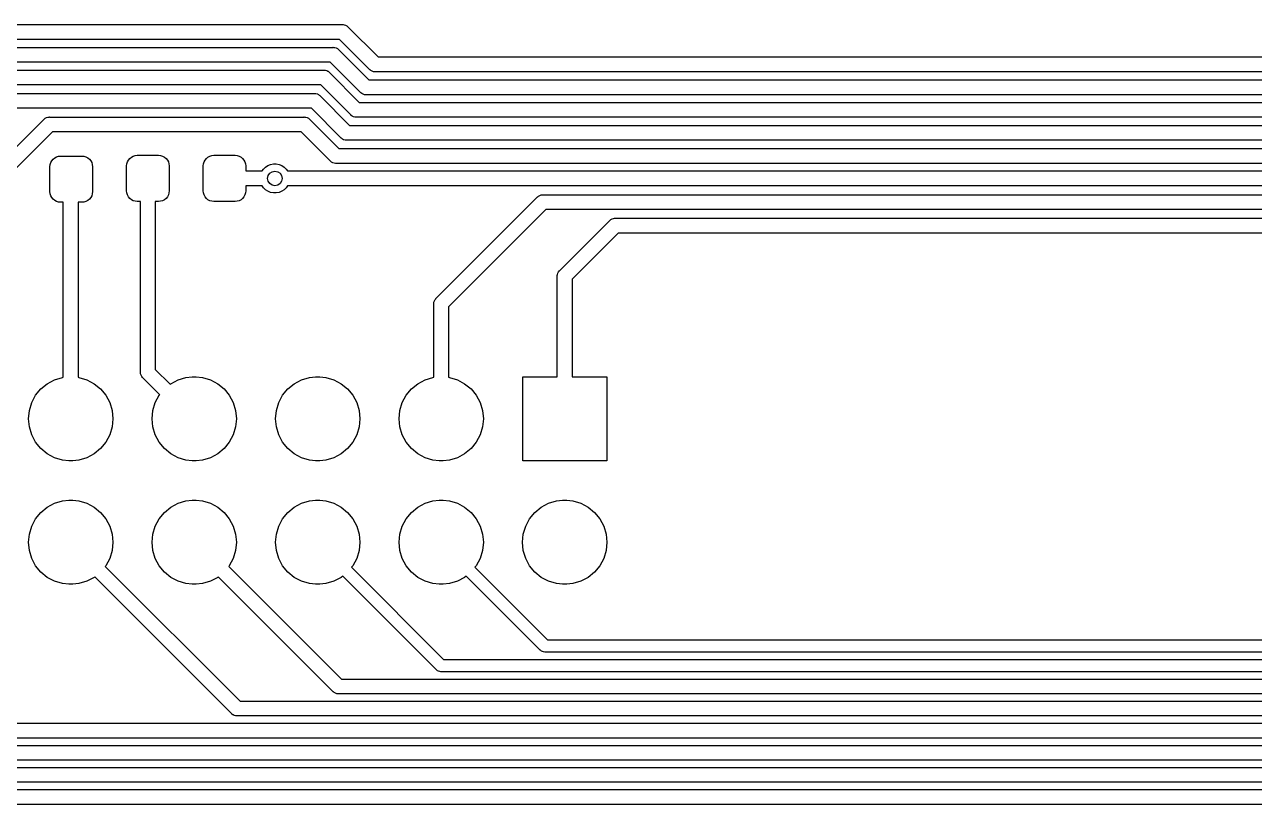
# Model space of a CAD drawing. Extents: x -66 to 211, y -177 to 13.
# Drawn here: x 6.04 to 31.34, y -42.94 to -26.9 of the extents above; entities that cross this region are included whole.
import ezdxf

# ---------------------------------------------------------------- set-up
doc = ezdxf.new("R2010")
doc.units = 0
doc.layers.add('BLACK', color=7, linetype='CONTINUOUS')

msp = doc.modelspace()

# ---------------------------------------------------------------- linework, layer by layer
at = {"layer": 'BLACK', "linetype": 'CONTINUOUS'}
for p, q in [((0.19289, -26.9037), (12.5757, -26.9037)), ((12.5757, -26.9037), (12.5832, -26.9029)), ((12.5832, -26.9029), (12.5906, -26.9037)), ((12.5906, -26.9037), (12.5906, -26.9037)), ((12.5906, -26.9037), (12.613, -26.9059)), ((12.613, -26.9059), (12.6418, -26.9146)), ((12.6418, -26.9146), (12.6682, -26.9288)), ((12.6682, -26.9288), (12.6914, -26.9478)), ((12.6914, -26.9478), (12.6962, -26.9536)), ((12.6962, -26.9536), (13.3118, -27.5692)), ((12.52, -27.2085), (0.24855, -27.2085)), ((13.1356, -27.824), (12.52, -27.2085)), ((2.08773, -27.371), (12.3826, -27.371)), ((12.3826, -27.371), (12.3901, -27.3703)), ((12.3901, -27.3703), (12.3976, -27.371)), ((12.3976, -27.371), (12.3976, -27.371)), ((12.3976, -27.371), (12.42, -27.3732)), ((12.42, -27.3732), (12.4487, -27.382)), ((12.4487, -27.382), (12.4752, -27.3961)), ((12.4752, -27.3961), (12.4984, -27.4152)), ((12.4984, -27.4152), (12.5032, -27.421)), ((12.5032, -27.421), (13.1238, -28.0416)), ((13.3118, -27.5692), (43.6551, -27.5692)), ((12.327, -27.6758), (2.14339, -27.6758)), ((12.9476, -28.2965), (12.327, -27.6758)), ((13.1404, -27.8298), (13.1356, -27.824)), ((2.26357, -27.8384), (12.1896, -27.8384)), ((12.1896, -27.8384), (12.1971, -27.8377)), ((12.1971, -27.8377), (12.2046, -27.8384)), ((12.2046, -27.8384), (12.2046, -27.8384)), ((12.2046, -27.8384), (12.227, -27.8406)), ((12.227, -27.8406), (12.2557, -27.8493)), ((12.2557, -27.8493), (12.2814, -27.863)), ((12.2814, -27.863), (12.2822, -27.8635)), ((12.2822, -27.8635), (12.2958, -27.8747)), ((12.2958, -27.8747), (12.3054, -27.8825)), ((12.3054, -27.8825), (12.3101, -27.8883)), ((12.3101, -27.8883), (12.9257, -28.5039)), ((13.1238, -28.0416), (43.4468, -28.0416)), ((13.1462, -27.8346), (13.1404, -27.8298)), ((13.1636, -27.8489), (13.1462, -27.8346)), ((13.1462, -27.8346), (13.1462, -27.8346)), ((13.19, -27.863), (13.1636, -27.8489)), ((13.2188, -27.8718), (13.19, -27.863)), ((13.2412, -27.874), (13.2188, -27.8718)), ((13.2486, -27.8747), (13.2412, -27.874)), ((13.2412, -27.874), (13.2412, -27.874)), ((13.2561, -27.874), (13.2486, -27.8747)), ((43.5995, -27.874), (13.2561, -27.874)), ((12.134, -28.1432), (2.31922, -28.1432)), ((3.72096, -28.3185), (11.9966, -28.3185)), ((11.9966, -28.3185), (12.004, -28.3177)), ((12.004, -28.3177), (12.0115, -28.3185)), ((12.0115, -28.3185), (12.0115, -28.3185)), ((12.0115, -28.3185), (12.0339, -28.3207)), ((12.0339, -28.3207), (12.0626, -28.3294)), ((12.0626, -28.3294), (12.0741, -28.3355)), ((12.7495, -28.7588), (12.134, -28.1432)), ((12.9524, -28.3023), (12.9476, -28.2965)), ((12.9582, -28.307), (12.9524, -28.3023)), ((12.9582, -28.3071), (12.9582, -28.307)), ((12.9756, -28.3213), (12.9582, -28.3071)), ((13.0021, -28.3355), (12.9756, -28.3213)), ((12.0741, -28.3355), (12.0891, -28.3435)), ((12.0891, -28.3435), (12.101, -28.3533)), ((12.101, -28.3533), (12.1123, -28.3626)), ((12.1123, -28.3626), (12.1171, -28.3684)), ((12.1171, -28.3684), (12.725, -28.9763)), ((12.9257, -28.5039), (43.2182, -28.5039)), ((13.0308, -28.3442), (13.0021, -28.3355)), ((13.0532, -28.3464), (13.0308, -28.3442)), ((13.0607, -28.3471), (13.0532, -28.3464)), ((13.0532, -28.3464), (13.0532, -28.3464)), ((13.0682, -28.3464), (13.0607, -28.3471)), ((43.3912, -28.3464), (13.0682, -28.3464)), ((11.9409, -28.6233), (3.77661, -28.6233)), ((6.44799, -28.8429), (6.46538, -28.8287)), ((6.46538, -28.8287), (6.47953, -28.8211)), ((6.47953, -28.8211), (6.49186, -28.8145)), ((6.49186, -28.8145), (6.52058, -28.8058)), ((6.52058, -28.8058), (6.54298, -28.8036)), ((6.54298, -28.8036), (6.55046, -28.8029)), ((6.54298, -28.8036), (6.54298, -28.8036)), ((6.55046, -28.8029), (6.55793, -28.8036)), ((6.55793, -28.8036), (11.7857, -28.8036)), ((11.7857, -28.8036), (11.7932, -28.8029)), ((11.7932, -28.8029), (11.8007, -28.8036)), ((11.8007, -28.8036), (11.8007, -28.8036)), ((11.8007, -28.8036), (11.8231, -28.8058)), ((11.8231, -28.8058), (11.8518, -28.8145)), ((11.8518, -28.8145), (11.8783, -28.8287)), ((11.8783, -28.8287), (11.9015, -28.8477)), ((12.5488, -29.2312), (11.9409, -28.6233)), ((12.7543, -28.7646), (12.7495, -28.7588)), ((12.7601, -28.7693), (12.7543, -28.7646)), ((12.7775, -28.7836), (12.7601, -28.7693)), ((12.7601, -28.7693), (12.7601, -28.7693)), ((12.804, -28.7978), (12.7775, -28.7836)), ((12.8327, -28.8065), (12.804, -28.7978)), ((12.8551, -28.8087), (12.8327, -28.8065)), ((12.8626, -28.8094), (12.8551, -28.8087)), ((12.8551, -28.8087), (12.8551, -28.8087)), ((12.87, -28.8087), (12.8626, -28.8094)), ((43.1626, -28.8087), (12.87, -28.8087)), ((5.68106, -29.6099), (6.43741, -28.8535)), ((6.43741, -28.8535), (6.44218, -28.8477)), ((6.44218, -28.8477), (6.44799, -28.8429)), ((11.9015, -28.8477), (11.9063, -28.8535)), ((11.9063, -28.8535), (12.504, -29.4513)), ((12.725, -28.9763), (42.9922, -28.9763)), ((6.61359, -29.1084), (5.86274, -29.8592)), ((11.7301, -29.1084), (6.61359, -29.1084)), ((12.3279, -29.7062), (11.7301, -29.1084)), ((12.5536, -29.237), (12.5488, -29.2312)), ((12.5594, -29.2418), (12.5536, -29.237)), ((12.5768, -29.256), (12.5594, -29.2418)), ((12.5594, -29.2418), (12.5594, -29.2418)), ((12.6033, -29.2702), (12.5768, -29.256)), ((12.632, -29.2789), (12.6033, -29.2702)), ((12.6544, -29.2811), (12.632, -29.2789)), ((12.6619, -29.2819), (12.6544, -29.2811)), ((12.6544, -29.2811), (12.6544, -29.2811)), ((12.6694, -29.2811), (12.6619, -29.2819)), ((42.9365, -29.2811), (12.6694, -29.2811)), ((8.31605, -29.5952), (8.35873, -29.591)), ((8.35873, -29.591), (8.79623, -29.591)), ((8.79623, -29.591), (8.83891, -29.5952)), ((9.89105, -29.5952), (9.93373, -29.591)), ((9.93373, -29.591), (10.3712, -29.591)), ((10.3712, -29.591), (10.4139, -29.5952)), ((12.504, -29.4513), (42.7661, -29.4513)), ((6.56274, -29.825), (6.56694, -29.7823)), ((6.56274, -30.3375), (6.56274, -29.825)), ((6.56694, -29.7823), (6.57939, -29.7413)), ((6.57939, -29.7413), (6.59961, -29.7034)), ((6.59961, -29.7034), (6.62681, -29.6703)), ((6.62681, -29.6703), (6.65996, -29.6431)), ((6.65996, -29.6431), (6.69778, -29.6229)), ((6.69778, -29.6229), (6.73881, -29.6104)), ((6.73881, -29.6104), (6.78149, -29.6062)), ((6.78149, -29.6062), (7.21899, -29.6062)), ((7.21899, -29.6062), (7.26167, -29.6104)), ((7.26167, -29.6104), (7.3027, -29.6229)), ((7.3027, -29.6229), (7.34052, -29.6431)), ((7.34052, -29.6431), (7.37367, -29.6703)), ((7.37367, -29.6703), (7.40087, -29.7034)), ((7.40087, -29.7034), (7.42109, -29.7413)), ((7.42109, -29.7413), (7.43354, -29.7823)), ((7.43354, -29.7823), (7.43774, -29.825)), ((7.43774, -29.825), (7.43774, -30.3375)), ((8.13998, -29.8097), (8.14418, -29.7671)), ((8.13998, -30.3222), (8.13998, -29.8097)), ((8.14418, -29.7671), (8.15663, -29.726)), ((8.15663, -29.726), (8.17685, -29.6882)), ((8.17685, -29.6882), (8.20405, -29.655)), ((8.20405, -29.655), (8.2372, -29.6278)), ((8.2372, -29.6278), (8.27502, -29.6076)), ((8.27502, -29.6076), (8.31605, -29.5952)), ((8.83891, -29.5952), (8.87994, -29.6076)), ((8.87994, -29.6076), (8.91776, -29.6278)), ((8.91776, -29.6278), (8.95091, -29.655)), ((8.95091, -29.655), (8.97811, -29.6882)), ((8.97811, -29.6882), (8.99833, -29.726)), ((8.99833, -29.726), (9.01078, -29.7671)), ((9.01078, -29.7671), (9.01498, -29.8097)), ((9.01498, -29.8097), (9.01498, -30.3222)), ((9.71498, -29.8097), (9.71918, -29.7671)), ((9.71498, -30.3222), (9.71498, -29.8097)), ((9.71918, -29.7671), (9.73163, -29.726)), ((9.73163, -29.726), (9.75185, -29.6882)), ((9.75185, -29.6882), (9.77905, -29.655)), ((9.77905, -29.655), (9.8122, -29.6278)), ((9.8122, -29.6278), (9.85002, -29.6076)), ((9.85002, -29.6076), (9.89105, -29.5952)), ((10.4139, -29.5952), (10.4549, -29.6076)), ((10.4549, -29.6076), (10.4928, -29.6278)), ((10.4928, -29.6278), (10.5259, -29.655)), ((10.5259, -29.655), (10.5531, -29.6882)), ((10.5531, -29.6882), (10.5733, -29.726)), ((10.5733, -29.726), (10.5858, -29.7671)), ((10.5858, -29.7671), (10.59, -29.8097)), ((10.59, -29.8097), (10.59, -29.9136)), ((10.9557, -29.8747), (10.9975, -29.833)), ((10.9975, -29.833), (11.0466, -29.8001)), ((11.0466, -29.8001), (11.1012, -29.7775)), ((11.1012, -29.7775), (11.1592, -29.766)), ((11.1592, -29.766), (11.2182, -29.766)), ((11.2182, -29.766), (11.2762, -29.7775)), ((11.2762, -29.7775), (11.3308, -29.8001)), ((11.3308, -29.8001), (11.3799, -29.833)), ((11.3799, -29.833), (11.4217, -29.8747)), ((12.3326, -29.712), (12.3279, -29.7062)), ((12.3384, -29.7168), (12.3326, -29.712)), ((12.3558, -29.731), (12.3384, -29.7168)), ((12.3384, -29.7168), (12.3384, -29.7168)), ((12.3651, -29.736), (12.3558, -29.731)), ((12.3823, -29.7452), (12.3651, -29.736)), ((12.411, -29.7539), (12.3823, -29.7452)), ((12.4334, -29.7561), (12.411, -29.7539)), ((12.4409, -29.7568), (12.4334, -29.7561)), ((12.4334, -29.7561), (12.4334, -29.7561)), ((12.4484, -29.7561), (12.4409, -29.7568)), ((42.7105, -29.7561), (12.4484, -29.7561)), ((10.59, -29.9136), (10.9297, -29.9136)), ((10.9297, -29.9136), (10.9557, -29.8747)), ((11.4217, -29.8747), (11.4477, -29.9136)), ((11.4477, -29.9136), (42.5426, -29.9136)), ((6.56694, -30.3801), (6.56274, -30.3375)), ((7.43774, -30.3375), (7.43354, -30.3801)), ((8.14418, -30.3649), (8.13998, -30.3222)), ((9.01498, -30.3222), (9.01078, -30.3649)), ((9.71918, -30.3649), (9.71498, -30.3222)), ((10.59, -30.3222), (10.5858, -30.3649)), ((10.9297, -30.2184), (10.59, -30.2184)), ((10.59, -30.2184), (10.59, -30.3222)), ((10.9557, -30.2572), (10.9297, -30.2184)), ((10.9975, -30.299), (10.9557, -30.2572)), ((11.0466, -30.3318), (10.9975, -30.299)), ((11.1012, -30.3545), (11.0466, -30.3318)), ((11.3308, -30.3318), (11.2762, -30.3545)), ((11.3799, -30.299), (11.3308, -30.3318)), ((11.4217, -30.2572), (11.3799, -30.299)), ((11.4477, -30.2184), (11.4217, -30.2572)), ((42.487, -30.2184), (11.4477, -30.2184)), ((6.57939, -30.4212), (6.56694, -30.3801)), ((6.59961, -30.459), (6.57939, -30.4212)), ((6.62681, -30.4921), (6.59961, -30.459)), ((6.65996, -30.5194), (6.62681, -30.4921)), ((6.69778, -30.5396), (6.65996, -30.5194)), ((6.73881, -30.552), (6.69778, -30.5396)), ((6.78149, -30.5562), (6.73881, -30.552)), ((6.83768, -30.5562), (6.78149, -30.5562)), ((6.83768, -34.1561), (6.83768, -30.5562)), ((7.21899, -30.5562), (7.14248, -30.5562)), ((7.14248, -30.5562), (7.14248, -34.1561)), ((7.26167, -30.552), (7.21899, -30.5562)), ((7.3027, -30.5396), (7.26167, -30.552)), ((7.34052, -30.5194), (7.3027, -30.5396)), ((7.37367, -30.4921), (7.34052, -30.5194)), ((7.40087, -30.459), (7.37367, -30.4921)), ((7.42109, -30.4212), (7.40087, -30.459)), ((7.43354, -30.3801), (7.42109, -30.4212)), ((8.15663, -30.4059), (8.14418, -30.3649)), ((8.17685, -30.4438), (8.15663, -30.4059)), ((8.20405, -30.4769), (8.17685, -30.4438)), ((8.2372, -30.5041), (8.20405, -30.4769)), ((8.27502, -30.5243), (8.2372, -30.5041)), ((8.31605, -30.5368), (8.27502, -30.5243)), ((8.35873, -30.541), (8.31605, -30.5368)), ((8.42508, -30.541), (8.35873, -30.541)), ((8.42508, -34.0487), (8.42508, -30.541)), ((8.79623, -30.541), (8.72988, -30.541)), ((8.72988, -30.541), (8.72988, -33.9931)), ((8.83891, -30.5368), (8.79623, -30.541)), ((8.87994, -30.5243), (8.83891, -30.5368)), ((8.91776, -30.5041), (8.87994, -30.5243)), ((8.95091, -30.4769), (8.91776, -30.5041)), ((8.97811, -30.4438), (8.95091, -30.4769)), ((8.99833, -30.4059), (8.97811, -30.4438)), ((9.01078, -30.3649), (8.99833, -30.4059)), ((9.73163, -30.4059), (9.71918, -30.3649)), ((9.75185, -30.4438), (9.73163, -30.4059)), ((9.77905, -30.4769), (9.75185, -30.4438)), ((9.8122, -30.5041), (9.77905, -30.4769)), ((9.85002, -30.5243), (9.8122, -30.5041)), ((9.89105, -30.5368), (9.85002, -30.5243)), ((9.93373, -30.541), (9.89105, -30.5368)), ((10.3712, -30.541), (9.93373, -30.541)), ((10.4139, -30.5368), (10.3712, -30.541)), ((10.4549, -30.5243), (10.4139, -30.5368)), ((10.4928, -30.5041), (10.4549, -30.5243)), ((10.5259, -30.4769), (10.4928, -30.5041)), ((10.5531, -30.4438), (10.5259, -30.4769)), ((10.5733, -30.4059), (10.5531, -30.4438)), ((10.5858, -30.3649), (10.5733, -30.4059)), ((11.1592, -30.366), (11.1012, -30.3545)), ((11.2182, -30.366), (11.1592, -30.366)), ((11.2762, -30.3545), (11.2182, -30.366)), ((14.5076, -32.531), (16.5849, -30.4537)), ((16.5849, -30.4537), (16.5897, -30.4479)), ((16.5897, -30.4479), (16.5955, -30.4431)), ((16.5955, -30.4431), (16.6129, -30.4289)), ((16.6129, -30.4289), (16.6273, -30.4212)), ((16.6273, -30.4212), (16.6394, -30.4147)), ((16.6394, -30.4147), (16.6681, -30.406)), ((16.6681, -30.406), (16.6905, -30.4038)), ((16.6905, -30.4038), (16.698, -30.4031)), ((16.6905, -30.4038), (16.6905, -30.4038)), ((16.698, -30.4031), (16.7054, -30.4038)), ((16.7054, -30.4038), (42.3267, -30.4038)), ((16.7611, -30.7086), (14.7625, -32.7072)), ((42.2711, -30.7086), (16.7611, -30.7086)), ((17.0476, -31.9595), (18.0708, -30.9363)), ((18.0708, -30.9363), (18.0756, -30.9305)), ((18.0756, -30.9305), (18.0954, -30.9142)), ((18.0954, -30.9142), (18.0988, -30.9115)), ((18.0988, -30.9115), (18.1253, -30.8973)), ((18.1253, -30.8973), (18.154, -30.8886)), ((18.154, -30.8886), (18.1764, -30.8864)), ((18.1764, -30.8864), (18.1839, -30.8857)), ((18.1764, -30.8864), (18.1764, -30.8864)), ((18.1839, -30.8857), (18.1913, -30.8864)), ((18.1913, -30.8864), (42.126, -30.8864)), ((18.247, -31.1912), (17.3025, -32.1357)), ((42.0704, -31.1912), (18.247, -31.1912)), ((16.9969, -32.0726), (16.9977, -32.0651)), ((16.9977, -32.0801), (16.9969, -32.0726)), ((16.9977, -32.0651), (16.9999, -32.0427)), ((16.9977, -32.0651), (16.9977, -32.0651)), ((16.9977, -34.1452), (16.9977, -32.0801)), ((16.9999, -32.0427), (17.0086, -32.014)), ((17.0086, -32.014), (17.0228, -31.9875)), ((17.0086, -32.014), (17.0086, -32.014)), ((17.0228, -31.9875), (17.037, -31.9701)), ((17.037, -31.9701), (17.0418, -31.9643)), ((17.037, -31.9701), (17.037, -31.9701)), ((17.0418, -31.9643), (17.0476, -31.9595)), ((17.3025, -32.1357), (17.3025, -34.1452)), ((14.4569, -32.6441), (14.4599, -32.6142)), ((14.4599, -32.6142), (14.4686, -32.5855)), ((14.4686, -32.5855), (14.4828, -32.559)), ((14.4828, -32.559), (14.497, -32.5416)), ((14.497, -32.5416), (14.5018, -32.5358)), ((14.497, -32.5416), (14.497, -32.5416)), ((14.5018, -32.5358), (14.5076, -32.531)), ((14.4577, -32.6516), (14.4569, -32.6441)), ((14.4577, -34.1561), (14.4577, -32.6516)), ((14.7625, -32.7072), (14.7625, -34.1561)), ((8.42434, -34.0562), (8.42508, -34.0487)), ((8.42729, -34.0861), (8.42434, -34.0562)), ((8.436, -34.1148), (8.42729, -34.0861)), ((8.45015, -34.1413), (8.436, -34.1148)), ((8.46443, -34.1587), (8.45015, -34.1413)), ((8.72988, -33.9931), (9.03484, -34.2981)), ((9.36078, -34.1577), (9.48766, -34.1452)), ((9.48766, -34.1452), (9.5725, -34.1452)), ((9.5725, -34.1452), (9.69937, -34.1577)), ((11.9008, -34.1577), (12.0277, -34.1452)), ((12.0277, -34.1452), (12.1125, -34.1452)), ((12.1125, -34.1452), (12.2394, -34.1577)), ((16.2865, -35.8724), (16.2865, -34.1452)), ((16.2865, -34.1452), (16.9977, -34.1452)), ((17.3025, -34.1452), (18.0137, -34.1452)), ((18.0137, -34.1452), (18.0137, -35.8724)), ((6.26855, -34.5267), (6.37647, -34.3952)), ((6.37647, -34.3952), (6.50797, -34.2873)), ((6.50797, -34.2873), (6.658, -34.2071)), ((6.658, -34.2071), (6.82078, -34.1577)), ((6.82078, -34.1577), (6.83768, -34.1561)), ((7.14248, -34.1561), (7.15937, -34.1577)), ((7.15937, -34.1577), (7.32216, -34.2071)), ((7.32216, -34.2071), (7.47219, -34.2873)), ((7.47219, -34.2873), (7.60369, -34.3952)), ((7.60369, -34.3952), (7.71161, -34.5267)), ((8.4692, -34.1645), (8.46443, -34.1587)), ((8.46443, -34.1587), (8.46443, -34.1587)), ((8.475, -34.1693), (8.4692, -34.1645)), ((8.81932, -34.5136), (8.475, -34.1693)), ((9.03484, -34.2981), (9.04797, -34.2873)), ((9.04797, -34.2873), (9.198, -34.2071)), ((9.198, -34.2071), (9.36078, -34.1577)), ((9.69937, -34.1577), (9.86216, -34.2071)), ((9.86216, -34.2071), (10.0122, -34.2873)), ((10.0122, -34.2873), (10.1437, -34.3952)), ((10.1437, -34.3952), (10.2516, -34.5267)), ((11.3485, -34.5267), (11.4565, -34.3952)), ((11.4565, -34.3952), (11.588, -34.2873)), ((11.588, -34.2873), (11.738, -34.2071)), ((11.738, -34.2071), (11.9008, -34.1577)), ((12.2394, -34.1577), (12.4022, -34.2071)), ((12.4022, -34.2071), (12.5522, -34.2873)), ((12.5522, -34.2873), (12.6837, -34.3952)), ((12.6837, -34.3952), (12.7916, -34.5267)), ((13.8885, -34.5267), (13.9965, -34.3952)), ((13.9965, -34.3952), (14.128, -34.2873)), ((14.128, -34.2873), (14.278, -34.2071)), ((14.278, -34.2071), (14.4408, -34.1577)), ((14.4408, -34.1577), (14.4577, -34.1561)), ((14.7625, -34.1561), (14.7794, -34.1577)), ((14.7794, -34.1577), (14.9422, -34.2071)), ((14.9422, -34.2071), (15.0922, -34.2873)), ((15.0922, -34.2873), (15.2237, -34.3952)), ((15.2237, -34.3952), (15.3316, -34.5267)), ((6.18836, -34.6767), (6.26855, -34.5267)), ((7.71161, -34.5267), (7.7918, -34.6767)), ((8.72836, -34.6767), (8.80855, -34.5267)), ((8.80855, -34.5267), (8.81932, -34.5136)), ((10.2516, -34.5267), (10.3318, -34.6767)), ((11.2684, -34.6767), (11.3485, -34.5267)), ((12.7916, -34.5267), (12.8718, -34.6767)), ((13.8084, -34.6767), (13.8885, -34.5267)), ((15.3316, -34.5267), (15.4118, -34.6767)), ((6.1223, -35.0088), (6.13898, -34.8395)), ((6.13898, -34.8395), (6.18836, -34.6767)), ((7.7918, -34.6767), (7.84118, -34.8395)), ((7.84118, -34.8395), (7.85786, -35.0088)), ((8.6623, -35.0088), (8.67898, -34.8395)), ((8.67898, -34.8395), (8.72836, -34.6767)), ((10.3318, -34.6767), (10.3812, -34.8395)), ((10.3812, -34.8395), (10.3979, -35.0088)), ((11.2023, -35.0088), (11.219, -34.8395)), ((11.219, -34.8395), (11.2684, -34.6767)), ((12.8718, -34.6767), (12.9212, -34.8395)), ((12.9212, -34.8395), (12.9379, -35.0088)), ((13.7423, -35.0088), (13.759, -34.8395)), ((13.759, -34.8395), (13.8084, -34.6767)), ((15.4118, -34.6767), (15.4612, -34.8395)), ((15.4612, -34.8395), (15.4779, -35.0088)), ((6.13898, -35.1781), (6.1223, -35.0088)), ((7.85786, -35.0088), (7.84118, -35.1781)), ((8.67898, -35.1781), (8.6623, -35.0088)), ((10.3979, -35.0088), (10.3812, -35.1781)), ((11.219, -35.1781), (11.2023, -35.0088)), ((12.9379, -35.0088), (12.9212, -35.1781)), ((13.759, -35.1781), (13.7423, -35.0088)), ((15.4779, -35.0088), (15.4612, -35.1781)), ((6.18836, -35.3409), (6.13898, -35.1781)), ((6.26855, -35.4909), (6.18836, -35.3409)), ((7.7918, -35.3409), (7.71161, -35.4909)), ((7.84118, -35.1781), (7.7918, -35.3409)), ((8.72836, -35.3409), (8.67898, -35.1781)), ((8.80855, -35.4909), (8.72836, -35.3409)), ((10.3318, -35.3409), (10.2516, -35.4909)), ((10.3812, -35.1781), (10.3318, -35.3409)), ((11.2684, -35.3409), (11.219, -35.1781)), ((11.3485, -35.4909), (11.2684, -35.3409)), ((12.8718, -35.3409), (12.7916, -35.4909)), ((12.9212, -35.1781), (12.8718, -35.3409)), ((13.8084, -35.3409), (13.759, -35.1781)), ((13.8885, -35.4909), (13.8084, -35.3409)), ((15.4118, -35.3409), (15.3316, -35.4909)), ((15.4612, -35.1781), (15.4118, -35.3409)), ((6.37647, -35.6224), (6.26855, -35.4909)), ((6.50797, -35.7304), (6.37647, -35.6224)), ((7.60369, -35.6224), (7.47219, -35.7304)), ((7.71161, -35.4909), (7.60369, -35.6224)), ((8.91647, -35.6224), (8.80855, -35.4909)), ((9.04797, -35.7304), (8.91647, -35.6224)), ((10.1437, -35.6224), (10.0122, -35.7304)), ((10.2516, -35.4909), (10.1437, -35.6224)), ((11.4565, -35.6224), (11.3485, -35.4909)), ((11.588, -35.7304), (11.4565, -35.6224)), ((12.6837, -35.6224), (12.5522, -35.7304)), ((12.7916, -35.4909), (12.6837, -35.6224)), ((13.9965, -35.6224), (13.8885, -35.4909)), ((14.128, -35.7304), (13.9965, -35.6224)), ((15.2237, -35.6224), (15.0922, -35.7304)), ((15.3316, -35.4909), (15.2237, -35.6224)), ((6.658, -35.8105), (6.50797, -35.7304)), ((6.82078, -35.8599), (6.658, -35.8105)), ((6.94766, -35.8724), (6.82078, -35.8599)), ((7.0325, -35.8724), (6.94766, -35.8724)), ((7.15937, -35.8599), (7.0325, -35.8724)), ((7.32216, -35.8105), (7.15937, -35.8599)), ((7.47219, -35.7304), (7.32216, -35.8105)), ((9.198, -35.8105), (9.04797, -35.7304)), ((9.36078, -35.8599), (9.198, -35.8105)), ((9.48766, -35.8724), (9.36078, -35.8599)), ((9.5725, -35.8724), (9.48766, -35.8724)), ((9.69937, -35.8599), (9.5725, -35.8724)), ((9.86216, -35.8105), (9.69937, -35.8599)), ((10.0122, -35.7304), (9.86216, -35.8105)), ((11.738, -35.8105), (11.588, -35.7304)), ((11.9008, -35.8599), (11.738, -35.8105)), ((12.0277, -35.8724), (11.9008, -35.8599)), ((12.1125, -35.8724), (12.0277, -35.8724)), ((12.2394, -35.8599), (12.1125, -35.8724)), ((12.4022, -35.8105), (12.2394, -35.8599)), ((12.5522, -35.7304), (12.4022, -35.8105)), ((14.278, -35.8105), (14.128, -35.7304)), ((14.4408, -35.8599), (14.278, -35.8105)), ((14.5677, -35.8724), (14.4408, -35.8599)), ((14.6525, -35.8724), (14.5677, -35.8724)), ((14.7794, -35.8599), (14.6525, -35.8724)), ((14.9422, -35.8105), (14.7794, -35.8599)), ((15.0922, -35.7304), (14.9422, -35.8105)), ((18.0137, -35.8724), (16.2865, -35.8724)), ((6.37647, -36.9352), (6.50797, -36.8273)), ((6.50797, -36.8273), (6.658, -36.7471)), ((6.658, -36.7471), (6.82078, -36.6977)), ((6.82078, -36.6977), (6.94766, -36.6852)), ((6.94766, -36.6852), (7.0325, -36.6852)), ((7.0325, -36.6852), (7.15937, -36.6977)), ((7.15937, -36.6977), (7.32216, -36.7471)), ((7.32216, -36.7471), (7.47219, -36.8273)), ((7.47219, -36.8273), (7.60369, -36.9352)), ((8.91647, -36.9352), (9.04797, -36.8273)), ((9.04797, -36.8273), (9.198, -36.7471)), ((9.198, -36.7471), (9.36078, -36.6977)), ((9.36078, -36.6977), (9.48766, -36.6852)), ((9.48766, -36.6852), (9.5725, -36.6852)), ((9.5725, -36.6852), (9.69937, -36.6977)), ((9.69937, -36.6977), (9.86216, -36.7471)), ((9.86216, -36.7471), (10.0122, -36.8273)), ((10.0122, -36.8273), (10.1437, -36.9352)), ((11.4565, -36.9352), (11.588, -36.8273)), ((11.588, -36.8273), (11.738, -36.7471)), ((11.738, -36.7471), (11.9008, -36.6977)), ((11.9008, -36.6977), (12.0277, -36.6852)), ((12.0277, -36.6852), (12.1125, -36.6852)), ((12.1125, -36.6852), (12.2394, -36.6977)), ((12.2394, -36.6977), (12.4022, -36.7471)), ((12.4022, -36.7471), (12.5522, -36.8273)), ((12.5522, -36.8273), (12.6837, -36.9352)), ((13.9965, -36.9352), (14.128, -36.8273)), ((14.128, -36.8273), (14.278, -36.7471)), ((14.278, -36.7471), (14.4408, -36.6977)), ((14.4408, -36.6977), (14.5677, -36.6852)), ((14.5677, -36.6852), (14.6525, -36.6852)), ((14.6525, -36.6852), (14.7794, -36.6977)), ((14.7794, -36.6977), (14.9422, -36.7471)), ((14.9422, -36.7471), (15.0922, -36.8273)), ((15.0922, -36.8273), (15.2237, -36.9352)), ((16.5365, -36.9352), (16.668, -36.8273)), ((16.668, -36.8273), (16.818, -36.7471)), ((16.818, -36.7471), (16.9808, -36.6977)), ((16.9808, -36.6977), (17.1077, -36.6852)), ((17.1077, -36.6852), (17.1925, -36.6852)), ((17.1925, -36.6852), (17.3194, -36.6977)), ((17.3194, -36.6977), (17.4822, -36.7471)), ((17.4822, -36.7471), (17.6322, -36.8273)), ((17.6322, -36.8273), (17.7637, -36.9352)), ((6.18836, -37.2167), (6.26855, -37.0667)), ((6.26855, -37.0667), (6.37647, -36.9352)), ((7.60369, -36.9352), (7.71161, -37.0667)), ((7.71161, -37.0667), (7.7918, -37.2167)), ((8.72836, -37.2167), (8.80855, -37.0667)), ((8.80855, -37.0667), (8.91647, -36.9352)), ((10.1437, -36.9352), (10.2516, -37.0667)), ((10.2516, -37.0667), (10.3318, -37.2167)), ((11.2684, -37.2167), (11.3485, -37.0667)), ((11.3485, -37.0667), (11.4565, -36.9352)), ((12.6837, -36.9352), (12.7916, -37.0667)), ((12.7916, -37.0667), (12.8718, -37.2167)), ((13.8084, -37.2167), (13.8885, -37.0667)), ((13.8885, -37.0667), (13.9965, -36.9352)), ((15.2237, -36.9352), (15.3316, -37.0667)), ((15.3316, -37.0667), (15.4118, -37.2167)), ((16.3484, -37.2167), (16.4285, -37.0667)), ((16.4285, -37.0667), (16.5365, -36.9352)), ((17.7637, -36.9352), (17.8716, -37.0667)), ((17.8716, -37.0667), (17.9518, -37.2167)), ((6.1223, -37.5488), (6.13898, -37.3795)), ((6.13898, -37.3795), (6.18836, -37.2167)), ((7.7918, -37.2167), (7.84118, -37.3795)), ((7.84118, -37.3795), (7.85786, -37.5488)), ((8.6623, -37.5488), (8.67898, -37.3795)), ((8.67898, -37.3795), (8.72836, -37.2167)), ((10.3318, -37.2167), (10.3812, -37.3795)), ((10.3812, -37.3795), (10.3979, -37.5488)), ((11.2023, -37.5488), (11.219, -37.3795)), ((11.219, -37.3795), (11.2684, -37.2167)), ((12.8718, -37.2167), (12.9212, -37.3795)), ((12.9212, -37.3795), (12.9379, -37.5488)), ((13.7423, -37.5488), (13.759, -37.3795)), ((13.759, -37.3795), (13.8084, -37.2167)), ((15.4118, -37.2167), (15.4612, -37.3795)), ((15.4612, -37.3795), (15.4779, -37.5488)), ((16.2823, -37.5488), (16.299, -37.3795)), ((16.299, -37.3795), (16.3484, -37.2167)), ((17.9518, -37.2167), (18.0012, -37.3795)), ((18.0012, -37.3795), (18.0179, -37.5488)), ((6.13898, -37.7181), (6.1223, -37.5488)), ((7.85786, -37.5488), (7.84118, -37.7181)), ((8.67898, -37.7181), (8.6623, -37.5488)), ((10.3979, -37.5488), (10.3812, -37.7181)), ((11.219, -37.7181), (11.2023, -37.5488)), ((12.9379, -37.5488), (12.9212, -37.7181)), ((13.759, -37.7181), (13.7423, -37.5488)), ((15.4779, -37.5488), (15.4612, -37.7181)), ((16.299, -37.7181), (16.2823, -37.5488)), ((18.0179, -37.5488), (18.0012, -37.7181)), ((6.18836, -37.8809), (6.13898, -37.7181)), ((6.26855, -38.0309), (6.18836, -37.8809)), ((7.7918, -37.8809), (7.71161, -38.0309)), ((7.84118, -37.7181), (7.7918, -37.8809)), ((8.72836, -37.8809), (8.67898, -37.7181)), ((8.80855, -38.0309), (8.72836, -37.8809)), ((10.3318, -37.8809), (10.2516, -38.0309)), ((10.3812, -37.7181), (10.3318, -37.8809)), ((11.2684, -37.8809), (11.219, -37.7181)), ((11.3485, -38.0309), (11.2684, -37.8809)), ((12.8718, -37.8809), (12.7916, -38.0309)), ((12.9212, -37.7181), (12.8718, -37.8809)), ((13.8084, -37.8809), (13.759, -37.7181)), ((13.8885, -38.0309), (13.8084, -37.8809)), ((15.4118, -37.8809), (15.3316, -38.0309)), ((15.4612, -37.7181), (15.4118, -37.8809)), ((16.3484, -37.8809), (16.299, -37.7181)), ((16.4285, -38.0309), (16.3484, -37.8809)), ((17.9518, -37.8809), (17.8716, -38.0309)), ((18.0012, -37.7181), (17.9518, -37.8809)), ((6.37647, -38.1624), (6.26855, -38.0309)), ((6.50797, -38.2704), (6.37647, -38.1624)), ((7.71161, -38.0309), (7.70084, -38.0441)), ((7.70084, -38.0441), (10.4725, -40.8157)), ((8.91647, -38.1624), (8.80855, -38.0309)), ((9.04797, -38.2704), (8.91647, -38.1624)), ((10.2516, -38.0309), (10.2408, -38.0441)), ((10.2408, -38.0441), (12.5577, -40.3609)), ((11.4565, -38.1624), (11.3485, -38.0309)), ((11.588, -38.2704), (11.4565, -38.1624)), ((12.7916, -38.0309), (12.7646, -38.0638)), ((12.7646, -38.0638), (14.6578, -39.9569)), ((13.9965, -38.1624), (13.8885, -38.0309)), ((14.128, -38.2704), (13.9965, -38.1624)), ((15.3316, -38.0309), (15.3046, -38.0638)), ((15.3046, -38.0638), (16.7937, -39.5529)), ((16.5365, -38.1624), (16.4285, -38.0309)), ((16.668, -38.2704), (16.5365, -38.1624)), ((17.7637, -38.1624), (17.6322, -38.2704)), ((17.8716, -38.0309), (17.7637, -38.1624)), ((6.658, -38.3505), (6.50797, -38.2704)), ((6.82078, -38.3999), (6.658, -38.3505)), ((6.94766, -38.4124), (6.82078, -38.3999)), ((7.0325, -38.4124), (6.94766, -38.4124)), ((7.15937, -38.3999), (7.0325, -38.4124)), ((7.32216, -38.3505), (7.15937, -38.3999)), ((7.47219, -38.2704), (7.32216, -38.3505)), ((7.48531, -38.2596), (7.47219, -38.2704)), ((10.2963, -41.0706), (7.48531, -38.2596)), ((9.198, -38.3505), (9.04797, -38.2704)), ((9.36078, -38.3999), (9.198, -38.3505)), ((9.48766, -38.4124), (9.36078, -38.3999)), ((9.5725, -38.4124), (9.48766, -38.4124)), ((9.69937, -38.3999), (9.5725, -38.4124)), ((9.86216, -38.3505), (9.69937, -38.3999)), ((10.0122, -38.2704), (9.86216, -38.3505)), ((10.0253, -38.2596), (10.0122, -38.2704)), ((12.3815, -40.6158), (10.0253, -38.2596)), ((11.738, -38.3505), (11.588, -38.2704)), ((11.9008, -38.3999), (11.738, -38.3505)), ((12.0277, -38.4124), (11.9008, -38.3999)), ((12.1125, -38.4124), (12.0277, -38.4124)), ((12.2394, -38.3999), (12.1125, -38.4124)), ((12.4022, -38.3505), (12.2394, -38.3999)), ((12.5522, -38.2704), (12.4022, -38.3505)), ((12.585, -38.2434), (12.5522, -38.2704)), ((14.5109, -40.1693), (12.585, -38.2434)), ((14.278, -38.3505), (14.128, -38.2704)), ((14.4408, -38.3999), (14.278, -38.3505)), ((14.5677, -38.4124), (14.4408, -38.3999)), ((14.6525, -38.4124), (14.5677, -38.4124)), ((14.7794, -38.3999), (14.6525, -38.4124)), ((14.9422, -38.3505), (14.7794, -38.3999)), ((15.0922, -38.2704), (14.9422, -38.3505)), ((15.125, -38.2434), (15.0922, -38.2704)), ((16.6469, -39.7653), (15.125, -38.2434)), ((16.818, -38.3505), (16.668, -38.2704)), ((16.9808, -38.3999), (16.818, -38.3505)), ((17.1077, -38.4124), (16.9808, -38.3999)), ((17.1925, -38.4124), (17.1077, -38.4124)), ((17.3194, -38.3999), (17.1925, -38.4124)), ((17.4822, -38.3505), (17.3194, -38.3999)), ((17.6322, -38.2704), (17.4822, -38.3505)), ((16.7937, -39.5529), (50.1562, -39.5529)), ((14.6578, -39.9569), (49.9889, -39.9569)), ((16.6509, -39.7701), (16.6469, -39.7653)), ((16.6702, -39.786), (16.6509, -39.7701)), ((16.6923, -39.7978), (16.6702, -39.786)), ((16.7162, -39.805), (16.6923, -39.7978)), ((16.7411, -39.8075), (16.7162, -39.805)), ((16.7474, -39.8069), (16.7411, -39.8075)), ((50.1099, -39.8069), (16.7474, -39.8069)), ((14.5149, -40.1741), (14.5109, -40.1693)), ((14.5343, -40.19), (14.5149, -40.1741)), ((14.5563, -40.2018), (14.5343, -40.19)), ((14.5803, -40.2091), (14.5563, -40.2018)), ((14.5989, -40.2109), (14.5803, -40.2091)), ((14.6051, -40.2115), (14.5989, -40.2109)), ((14.5989, -40.2109), (14.5989, -40.2109)), ((14.6114, -40.2109), (14.6051, -40.2115)), ((49.9425, -40.2109), (14.6114, -40.2109)), ((12.5577, -40.3609), (49.8098, -40.3609)), ((12.3863, -40.6216), (12.3815, -40.6158)), ((12.3921, -40.6264), (12.3863, -40.6216)), ((12.4095, -40.6406), (12.3921, -40.6264)), ((12.3921, -40.6264), (12.3921, -40.6264)), ((12.4236, -40.6482), (12.4095, -40.6406)), ((12.436, -40.6548), (12.4236, -40.6482)), ((12.4647, -40.6635), (12.436, -40.6548)), ((12.4871, -40.6657), (12.4647, -40.6635)), ((12.4946, -40.6664), (12.4871, -40.6657)), ((12.4871, -40.6657), (12.4871, -40.6657)), ((12.502, -40.6657), (12.4946, -40.6664)), ((49.7541, -40.6657), (12.502, -40.6657)), ((10.4725, -40.8157), (49.6214, -40.8157)), ((10.3011, -41.0764), (10.2963, -41.0706)), ((10.3069, -41.0812), (10.3011, -41.0764)), ((10.3243, -41.0954), (10.3069, -41.0812)), ((10.3069, -41.0812), (10.3069, -41.0812)), ((10.3323, -41.0997), (10.3243, -41.0954)), ((10.3508, -41.1096), (10.3323, -41.0997)), ((10.3795, -41.1183), (10.3508, -41.1096)), ((10.4019, -41.1205), (10.3795, -41.1183)), ((10.4094, -41.1212), (10.4019, -41.1205)), ((10.4019, -41.1205), (10.4019, -41.1205)), ((10.4168, -41.1205), (10.4094, -41.1212)), ((49.5657, -41.1205), (10.4168, -41.1205)), ((5.84731, -41.2705), (49.433, -41.2705)), ((3.76212, -41.7253), (49.2446, -41.7253)), ((49.3773, -41.5753), (5.79165, -41.5753)), ((1.67693, -42.1801), (49.0562, -42.1801)), ((49.189, -42.0301), (3.70646, -42.0301)), ((49.0006, -42.4849), (1.62127, -42.4849)), ((-0.40826, -42.6349), (48.8678, -42.6349)), ((48.8122, -42.9397), (-0.46392, -42.9397))]:
    msp.add_line(p, q, dxfattribs=at)
at = {"layer": 'BLACK'}
msp.add_circle((11.1887, -30.066), 0.15, dxfattribs=at)

doc.saveas('drawing.dxf')
